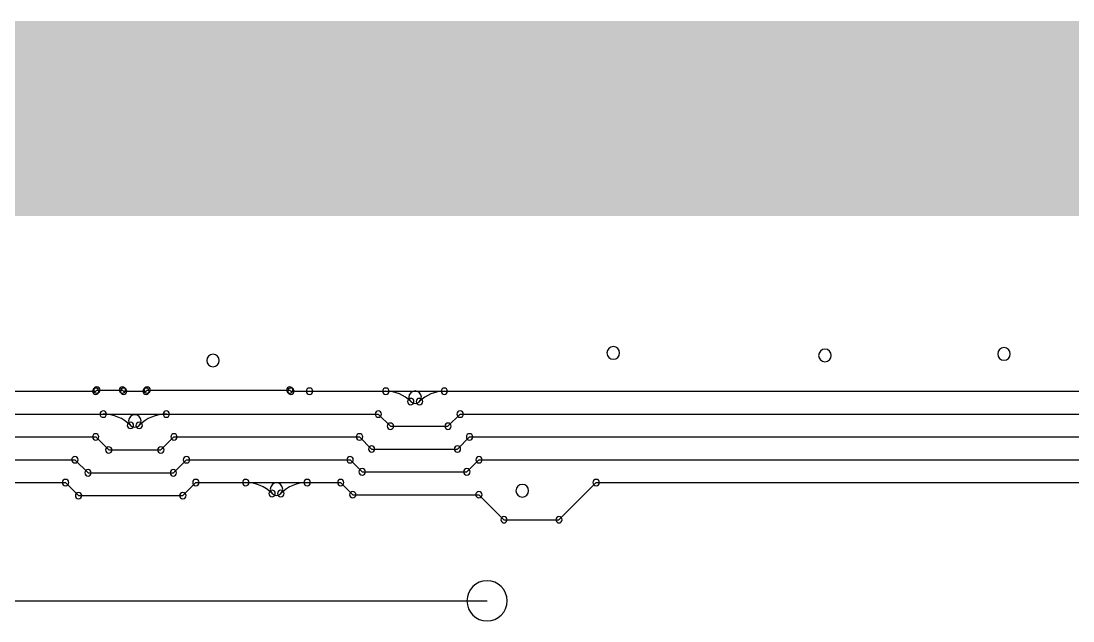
# Model space of a CAD drawing. Header units: inches. Extents: x 32166 to 66782, y 2386 to 7162.
# Drawn here: x 33358.4 to 33452.5, y 3561.6 to 3615.2 of the extents above; entities that cross this region are included whole.
import ezdxf

# ---------------------------------------------------------------- set-up
doc = ezdxf.new("R2010")
doc.units = ezdxf.units.IN
doc.header["$LTSCALE"] = 0.64311
doc.header["$MEASUREMENT"] = 0
for name, color, linetype in [('KEEPOUTLAYER', 6, 'CONTINUOUS'), ('MIDLAYER1', 16, 'CONTINUOUS'), ('MULTILAYER', 9, 'CONTINUOUS')]:
    doc.layers.add(name, color=color, linetype=linetype)

msp = doc.modelspace()

# ---------------------------------------------------------------- linework, layer by layer
at = {"layer": 'KEEPOUTLAYER'}
msp.add_line((33355.968, 3563.362), (33400.068, 3563.362), dxfattribs=at)
for start, end in [(0, 180), (180, 0)]:
    msp.add_arc((33400.068, 3563.362), 1.8, start, end, dxfattribs=at)
at = {"layer": 'MIDLAYER1'}
for p, q in [((33241.011, 3582.118), (33365.042, 3582.118)), ((33365.042, 3582.118), (33365.149, 3582.226)), ((33365.149, 3582.226), (33367.435, 3582.226)), ((33367.435, 3582.226), (33367.542, 3582.118)), ((33367.542, 3582.118), (33369.548, 3582.118)), ((33369.548, 3582.118), (33369.656, 3582.226)), ((33369.656, 3582.226), (33382.409, 3582.226)), ((33382.409, 3582.226), (33382.516, 3582.118)), ((33382.516, 3582.118), (33384.183, 3582.118)), ((33382.516, 3582.118), (33506.536, 3582.118)), ((33240.165, 3580.075), (33390.335, 3580.075)), ((33390.335, 3580.075), (33391.419, 3578.991)), ((33396.572, 3578.991), (33397.656, 3580.075)), ((33397.656, 3580.075), (33525.429, 3580.075)), ((33391.419, 3578.991), (33396.572, 3578.991)), ((33245.265, 3578.032), (33365.042, 3578.032)), ((33365.042, 3578.032), (33366.212, 3576.862)), ((33370.878, 3576.862), (33372.049, 3578.032)), ((33372.049, 3578.032), (33388.656, 3578.032)), ((33388.656, 3578.032), (33389.74, 3576.948)), ((33397.418, 3576.948), (33398.502, 3578.032)), ((33398.502, 3578.032), (33547.036, 3578.032)), ((33366.212, 3576.862), (33370.878, 3576.862)), ((33389.74, 3576.948), (33397.418, 3576.948)), ((33352.501, 3575.989), (33363.186, 3575.989)), ((33363.186, 3575.989), (33364.356, 3574.819)), ((33371.997, 3574.819), (33373.167, 3575.989)), ((33373.167, 3575.989), (33387.81, 3575.989)), ((33387.81, 3575.989), (33388.894, 3574.905)), ((33398.264, 3574.905), (33399.348, 3575.989)), ((33399.348, 3575.989), (33520.191, 3575.989)), ((33364.356, 3574.819), (33371.997, 3574.819)), ((33388.894, 3574.905), (33398.264, 3574.905)), ((33264.797, 3573.946), (33362.34, 3573.946)), ((33362.34, 3573.946), (33363.51, 3572.776)), ((33372.843, 3572.776), (33374.013, 3573.946)), ((33374.013, 3573.946), (33386.964, 3573.946)), ((33386.964, 3573.946), (33388.048, 3572.862)), ((33406.507, 3570.621), (33409.833, 3573.946)), ((33409.833, 3573.946), (33511.758, 3573.946)), ((33363.51, 3572.776), (33372.843, 3572.776)), ((33388.048, 3572.862), (33399.343, 3572.862)), ((33399.343, 3572.862), (33401.584, 3570.621)), ((33401.584, 3570.621), (33406.507, 3570.621))]:
    msp.add_line(p, q, dxfattribs=at)
for centre, radius, start, end in [((33411.363, 3585.547), 0.562, 0, 180), ((33430.308, 3585.322), 0.562, 0, 180), ((33446.328, 3585.457), 0.562, 0, 180), ((33375.543, 3584.872), 0.562, 0, 180), ((33411.363, 3585.547), 0.562, 180, 0), ((33430.308, 3585.322), 0.562, 180, 0), ((33446.328, 3585.457), 0.562, 180, 0), ((33375.543, 3584.872), 0.562, 180, 0), ((33365.042, 3582.118), 0.286, 0, 180), ((33365.042, 3582.118), 0.286, 0, 180), ((33365.042, 3582.118), 0.286, 180, 0), ((33365.042, 3582.118), 0.286, 180, 0), ((33365.149, 3582.226), 0.286, 0, 180), ((33365.149, 3582.226), 0.286, 0, 180), ((33365.149, 3582.226), 0.286, 180, 0), ((33365.149, 3582.226), 0.286, 180, 0), ((33367.435, 3582.226), 0.286, 0, 180), ((33367.435, 3582.226), 0.286, 0, 180), ((33367.435, 3582.226), 0.286, 180, 0), ((33367.435, 3582.226), 0.286, 180, 0), ((33367.542, 3582.118), 0.286, 0, 180), ((33367.542, 3582.118), 0.286, 0, 180), ((33367.542, 3582.118), 0.286, 180, 0), ((33367.542, 3582.118), 0.286, 180, 0), ((33369.548, 3582.118), 0.286, 0, 180), ((33369.548, 3582.118), 0.286, 0, 180), ((33369.548, 3582.118), 0.286, 180, 0), ((33369.548, 3582.118), 0.286, 180, 0), ((33369.656, 3582.226), 0.286, 0, 180), ((33369.656, 3582.226), 0.286, 0, 180), ((33369.656, 3582.226), 0.286, 180, 0), ((33369.656, 3582.226), 0.286, 180, 0), ((33382.409, 3582.226), 0.286, 0, 180), ((33382.409, 3582.226), 0.286, 0, 180), ((33382.409, 3582.226), 0.286, 180, 0), ((33382.409, 3582.226), 0.286, 180, 0), ((33382.516, 3582.118), 0.286, 0, 180), ((33382.516, 3582.118), 0.286, 0, 180), ((33382.516, 3582.118), 0.286, 0, 180), ((33382.516, 3582.118), 0.286, 180, 0), ((33382.516, 3582.118), 0.286, 180, 0), ((33382.516, 3582.118), 0.286, 180, 0), ((33384.183, 3582.118), 0.286, 0, 180), ((33384.183, 3582.118), 0.286, 180, 0), ((33391.014, 3582.118), 0.286, 0, 180), ((33391.014, 3582.118), 0.286, 0, 180), ((33391.014, 3582.118), 0.286, 180, 0), ((33391.014, 3582.118), 0.286, 180, 0), ((33391.014, 3578.97), 3.148, 44.9999, 89.9999), ((33391.014, 3578.97), 3.148, 44.9999, 89.9999), ((33393.631, 3581.588), 0.562, 0, 180), ((33396.249, 3578.97), 3.148, 90.0001, 135.0001), ((33396.249, 3578.97), 3.148, 90.0001, 135.0001), ((33396.249, 3582.118), 0.286, 0, 180), ((33396.249, 3582.118), 0.286, 0, 180), ((33396.249, 3582.118), 0.286, 180, 0), ((33396.249, 3582.118), 0.286, 180, 0), ((33393.24, 3581.196), 0.286, 0, 180), ((33393.24, 3581.196), 0.286, 0, 180), ((33393.24, 3581.196), 0.286, 180, 0), ((33393.24, 3581.196), 0.286, 180, 0), ((33393.631, 3581.588), 0.562, 180, 0), ((33394.023, 3581.196), 0.286, 0, 180), ((33394.023, 3581.196), 0.286, 0, 180), ((33394.023, 3581.196), 0.286, 180, 0), ((33394.023, 3581.196), 0.286, 180, 0), ((33365.721, 3580.075), 0.286, 0, 180), ((33365.721, 3580.075), 0.286, 0, 180), ((33371.37, 3580.075), 0.286, 0, 180), ((33371.37, 3580.075), 0.286, 0, 180), ((33390.335, 3580.075), 0.286, 0, 180), ((33390.335, 3580.075), 0.286, 0, 180), ((33397.656, 3580.075), 0.286, 0, 180), ((33397.656, 3580.075), 0.286, 0, 180), ((33365.721, 3580.075), 0.286, 180, 0), ((33365.721, 3580.075), 0.286, 180, 0), ((33365.721, 3576.634), 3.441, 44.99987, 89.99987), ((33365.721, 3576.634), 3.441, 44.99987, 89.99987), ((33368.154, 3579.067), 0.286, 0, 180), ((33368.154, 3579.067), 0.286, 0, 180), ((33368.545, 3579.459), 0.562, 0, 180), ((33368.545, 3579.459), 0.562, 180, 0), ((33368.937, 3579.067), 0.286, 0, 180), ((33368.937, 3579.067), 0.286, 0, 180), ((33371.37, 3576.634), 3.441, 90.00013, 135.00013), ((33371.37, 3576.634), 3.441, 90.00013, 135.00013), ((33371.37, 3580.075), 0.286, 180, 0), ((33371.37, 3580.075), 0.286, 180, 0), ((33390.335, 3580.075), 0.286, 180, 0), ((33390.335, 3580.075), 0.286, 180, 0), ((33391.419, 3578.991), 0.286, 0, 180), ((33391.419, 3578.991), 0.286, 0, 180), ((33396.572, 3578.991), 0.286, 0, 180), ((33396.572, 3578.991), 0.286, 0, 180), ((33397.656, 3580.075), 0.286, 180, 0), ((33397.656, 3580.075), 0.286, 180, 0), ((33365.042, 3578.032), 0.286, 0, 180), ((33365.042, 3578.032), 0.286, 0, 180), ((33368.154, 3579.067), 0.286, 180, 0), ((33368.154, 3579.067), 0.286, 180, 0), ((33368.937, 3579.067), 0.286, 180, 0), ((33368.937, 3579.067), 0.286, 180, 0), ((33372.049, 3578.032), 0.286, 0, 180), ((33372.049, 3578.032), 0.286, 0, 180), ((33388.656, 3578.032), 0.286, 0, 180), ((33388.656, 3578.032), 0.286, 0, 180), ((33391.419, 3578.991), 0.286, 180, 0), ((33391.419, 3578.991), 0.286, 180, 0), ((33396.572, 3578.991), 0.286, 180, 0), ((33396.572, 3578.991), 0.286, 180, 0), ((33398.502, 3578.032), 0.286, 0, 180), ((33398.502, 3578.032), 0.286, 0, 180), ((33365.042, 3578.032), 0.286, 180, 0), ((33365.042, 3578.032), 0.286, 180, 0), ((33372.049, 3578.032), 0.286, 180, 0), ((33372.049, 3578.032), 0.286, 180, 0), ((33388.656, 3578.032), 0.286, 180, 0), ((33388.656, 3578.032), 0.286, 180, 0), ((33398.502, 3578.032), 0.286, 180, 0), ((33398.502, 3578.032), 0.286, 180, 0), ((33366.212, 3576.862), 0.286, 0, 180), ((33366.212, 3576.862), 0.286, 0, 180), ((33366.212, 3576.862), 0.286, 180, 0), ((33366.212, 3576.862), 0.286, 180, 0), ((33370.878, 3576.862), 0.286, 0, 180), ((33370.878, 3576.862), 0.286, 0, 180), ((33370.878, 3576.862), 0.286, 180, 0), ((33370.878, 3576.862), 0.286, 180, 0), ((33389.74, 3576.948), 0.286, 0, 180), ((33389.74, 3576.948), 0.286, 0, 180), ((33389.74, 3576.948), 0.286, 180, 0), ((33389.74, 3576.948), 0.286, 180, 0), ((33397.418, 3576.948), 0.286, 0, 180), ((33397.418, 3576.948), 0.286, 0, 180), ((33397.418, 3576.948), 0.286, 180, 0), ((33397.418, 3576.948), 0.286, 180, 0), ((33363.186, 3575.989), 0.286, 0, 180), ((33363.186, 3575.989), 0.286, 0, 180), ((33363.186, 3575.989), 0.286, 180, 0), ((33363.186, 3575.989), 0.286, 180, 0), ((33373.167, 3575.989), 0.286, 0, 180), ((33373.167, 3575.989), 0.286, 0, 180), ((33373.167, 3575.989), 0.286, 180, 0), ((33373.167, 3575.989), 0.286, 180, 0), ((33387.81, 3575.989), 0.286, 0, 180), ((33387.81, 3575.989), 0.286, 0, 180), ((33387.81, 3575.989), 0.286, 180, 0), ((33387.81, 3575.989), 0.286, 180, 0), ((33399.348, 3575.989), 0.286, 0, 180), ((33399.348, 3575.989), 0.286, 0, 180), ((33399.348, 3575.989), 0.286, 180, 0), ((33399.348, 3575.989), 0.286, 180, 0), ((33364.356, 3574.819), 0.286, 0, 180), ((33364.356, 3574.819), 0.286, 0, 180), ((33364.356, 3574.819), 0.286, 180, 0), ((33364.356, 3574.819), 0.286, 180, 0), ((33371.997, 3574.819), 0.286, 0, 180), ((33371.997, 3574.819), 0.286, 0, 180), ((33371.997, 3574.819), 0.286, 180, 0), ((33371.997, 3574.819), 0.286, 180, 0), ((33388.894, 3574.905), 0.286, 0, 180), ((33388.894, 3574.905), 0.286, 0, 180), ((33388.894, 3574.905), 0.286, 180, 0), ((33388.894, 3574.905), 0.286, 180, 0), ((33398.264, 3574.905), 0.286, 0, 180), ((33398.264, 3574.905), 0.286, 0, 180), ((33398.264, 3574.905), 0.286, 180, 0), ((33398.264, 3574.905), 0.286, 180, 0), ((33362.34, 3573.946), 0.286, 0, 180), ((33362.34, 3573.946), 0.286, 0, 180), ((33362.34, 3573.946), 0.286, 180, 0), ((33362.34, 3573.946), 0.286, 180, 0), ((33374.013, 3573.946), 0.286, 0, 180), ((33374.013, 3573.946), 0.286, 0, 180), ((33374.013, 3573.946), 0.286, 180, 0), ((33374.013, 3573.946), 0.286, 180, 0), ((33378.473, 3573.946), 0.286, 0, 180), ((33378.473, 3573.946), 0.286, 0, 180), ((33378.473, 3573.946), 0.286, 180, 0), ((33378.473, 3573.946), 0.286, 180, 0), ((33378.473, 3570.613), 3.334, 44.99987, 89.99987), ((33378.473, 3570.613), 3.334, 44.99987, 89.99987), ((33381.222, 3573.361), 0.562, 0, 180), ((33383.97, 3570.613), 3.334, 90.00013, 135.00013), ((33383.97, 3570.613), 3.334, 90.00013, 135.00013), ((33383.97, 3573.946), 0.286, 0, 180), ((33383.97, 3573.946), 0.286, 0, 180), ((33383.97, 3573.946), 0.286, 180, 0), ((33383.97, 3573.946), 0.286, 180, 0), ((33386.964, 3573.946), 0.286, 0, 180), ((33386.964, 3573.946), 0.286, 0, 180), ((33386.964, 3573.946), 0.286, 180, 0), ((33386.964, 3573.946), 0.286, 180, 0), ((33403.218, 3573.217), 0.562, 0, 180), ((33409.833, 3573.946), 0.286, 0, 180), ((33409.833, 3573.946), 0.286, 0, 180), ((33409.833, 3573.946), 0.286, 180, 0), ((33409.833, 3573.946), 0.286, 180, 0), ((33363.51, 3572.776), 0.286, 0, 180), ((33363.51, 3572.776), 0.286, 0, 180), ((33363.51, 3572.776), 0.286, 180, 0), ((33363.51, 3572.776), 0.286, 180, 0), ((33372.843, 3572.776), 0.286, 0, 180), ((33372.843, 3572.776), 0.286, 0, 180), ((33372.843, 3572.776), 0.286, 180, 0), ((33372.843, 3572.776), 0.286, 180, 0), ((33380.83, 3572.97), 0.286, 0, 180), ((33380.83, 3572.97), 0.286, 0, 180), ((33380.83, 3572.97), 0.286, 180, 0), ((33380.83, 3572.97), 0.286, 180, 0), ((33381.222, 3573.361), 0.562, 180, 0), ((33381.613, 3572.97), 0.286, 0, 180), ((33381.613, 3572.97), 0.286, 0, 180), ((33381.613, 3572.97), 0.286, 180, 0), ((33381.613, 3572.97), 0.286, 180, 0), ((33388.048, 3572.862), 0.286, 0, 180), ((33388.048, 3572.862), 0.286, 0, 180), ((33388.048, 3572.862), 0.286, 180, 0), ((33388.048, 3572.862), 0.286, 180, 0), ((33399.343, 3572.862), 0.286, 0, 180), ((33399.343, 3572.862), 0.286, 0, 180), ((33399.343, 3572.862), 0.286, 180, 0), ((33399.343, 3572.862), 0.286, 180, 0), ((33403.218, 3573.217), 0.562, 180, 0), ((33401.584, 3570.621), 0.286, 0, 180), ((33401.584, 3570.621), 0.286, 0, 180), ((33406.507, 3570.621), 0.286, 0, 180), ((33406.507, 3570.621), 0.286, 0, 180), ((33401.584, 3570.621), 0.286, 180, 0), ((33401.584, 3570.621), 0.286, 180, 0), ((33406.507, 3570.621), 0.286, 180, 0), ((33406.507, 3570.621), 0.286, 180, 0)]:
    msp.add_arc(centre, radius, start, end, dxfattribs=at)
msp.add_solid([(33257.553, 3597.788), (33668.808, 3597.788), (33257.553, 3615.247), (33668.808, 3615.247)], dxfattribs=at)
at = {"layer": 'MULTILAYER'}
for centre, start, end in [((33411.363, 3585.547), 0, 180), ((33430.308, 3585.322), 0, 180), ((33446.328, 3585.457), 0, 180), ((33375.543, 3584.872), 0, 180), ((33411.363, 3585.547), 180, 0), ((33430.308, 3585.322), 180, 0), ((33446.328, 3585.457), 180, 0), ((33375.543, 3584.872), 180, 0), ((33393.631, 3581.588), 0, 180), ((33393.631, 3581.588), 180, 0), ((33368.545, 3579.459), 0, 180), ((33368.545, 3579.459), 180, 0), ((33381.222, 3573.361), 0, 180), ((33403.218, 3573.217), 0, 180), ((33381.222, 3573.361), 180, 0), ((33403.218, 3573.217), 180, 0)]:
    msp.add_arc(centre, 0.562, start, end, dxfattribs=at)

doc.saveas('drawing.dxf')
